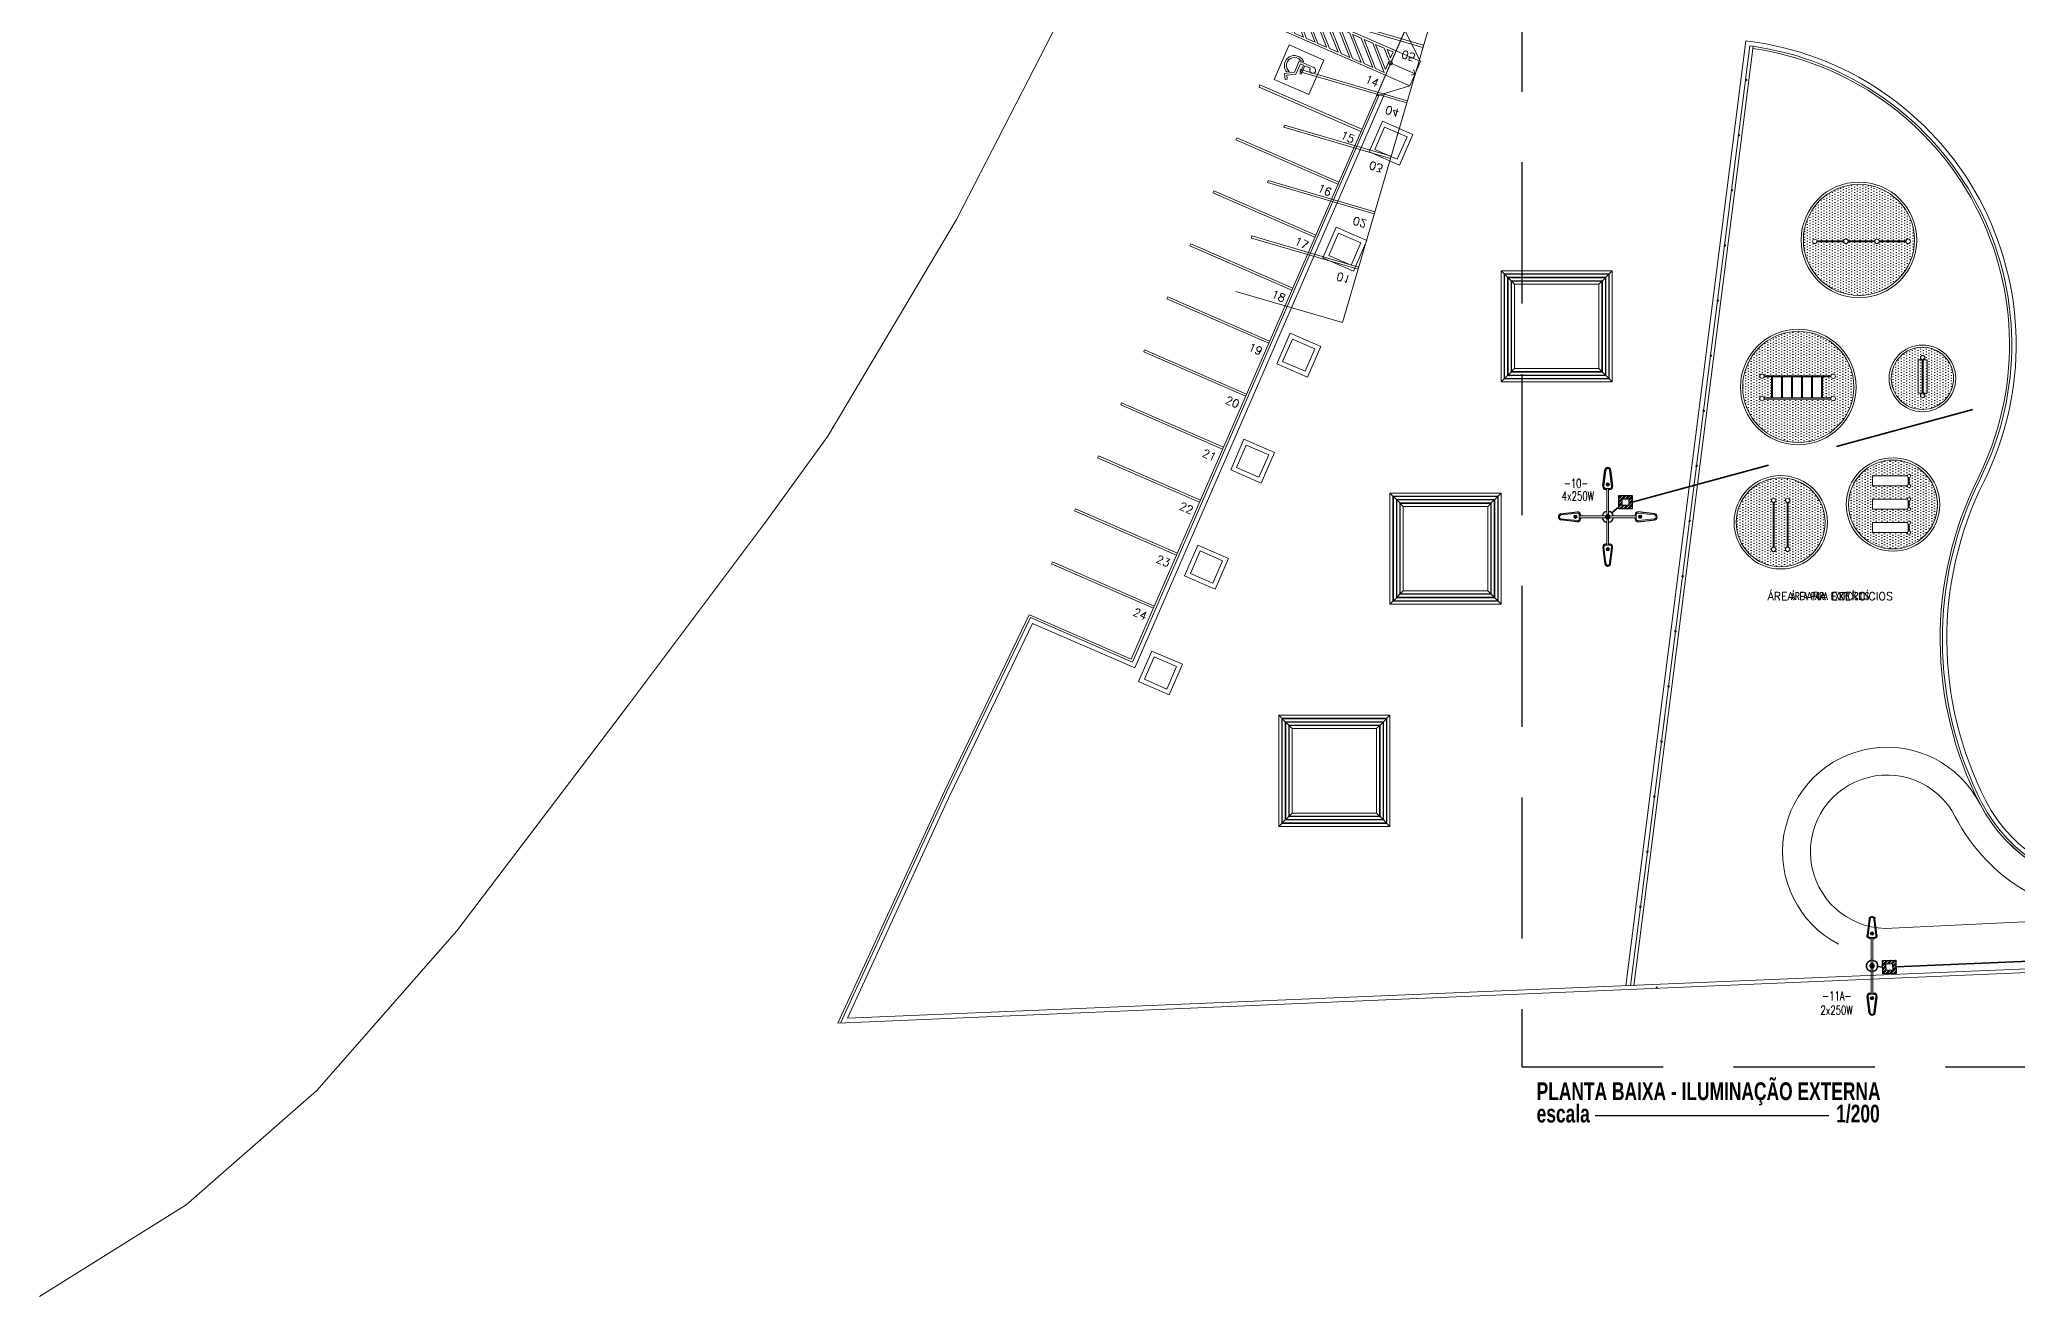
# Model space of a CAD drawing. Header units: millimetres. Extents: x 214 to 1190, y -192 to 1092.
# Drawn here: x 926.5 to 1015.5, y -22.9 to 33.7 of the extents above; entities that cross this region are included whole.
import ezdxf
from ezdxf.enums import TextEntityAlignment as Align

# ---------------------------------------------------------------- set-up
doc = ezdxf.new("R2010")
doc.units = ezdxf.units.MM
doc.linetypes.add('HIDDEN', pattern=[9.525, 6.35, -3.175])
doc.linetypes.add('OCULTA2', pattern=[4.7625, 3.175, -1.5875])
for name, color, linetype, lineweight in [('I-ARQ', 8, 'Continuous', 0), ('I-CAIXAS', 3, 'Continuous', 30), ('I-ELET_PISO', 5, 'HIDDEN', 35), ('I-LAYOUT', 30, 'Continuous', 9), ('I-LUMINÁRIA_EXT', 4, 'Continuous', 25), ('I-NORMO_ARQ', 9, 'Continuous', 0), ('I-POSTES', 4, 'Continuous', 25), ('I-TEXTOS', 2, 'Continuous', 25)]:
    doc.layers.add(name, color=color, linetype=linetype, lineweight=lineweight)
doc.styles.add('COTA200', font='ROMANS.SHX')
doc.styles.add('COTA250', font='ROMANS.SHX')
doc.styles.add('ROMANS', font='ROMANS.SHX', dxfattribs={"height": 0.25})
doc.styles.add('SANSSERIFBOLD', font='sasb____.pfb')

# ---------------------------------------------------------------- blocks, each defined once
blk = doc.blocks.new('A$C7A5F3391')
at = {"layer": 'I-ARQ', "ltscale": 10}
for p, q in [((0.135, 4.865), (0, 5)), ((0.29, 4.71), (0.155, 4.845)), ((0.445, 4.555), (0.31, 4.69)), ((0.465, 4.535), (0.6, 4.4)), ((4.535, 4.535), (4.4, 4.4)), ((4.555, 4.555), (4.69, 4.69)), ((4.71, 4.71), (4.845, 4.845)), ((4.865, 4.865), (5, 5)), ((0.135, 0.135), (0, 0)), ((0.29, 0.29), (0.155, 0.155)), ((0.445, 0.445), (0.31, 0.31)), ((0.465, 0.465), (0.6, 0.6)), ((4.535, 0.465), (4.4, 0.6)), ((4.555, 0.445), (4.69, 0.31)), ((4.71, 0.29), (4.845, 0.155)), ((4.865, 0.135), (5, 0))]:
    blk.add_line(p, q, dxfattribs=at)
for points in [[(0, 4.865), (0, 5), (5, 5), (5, 0), (4.865, 0)], [(5, 0.135), (5, 0), (0, 0), (0, 5), (0.135, 5)], [(0, 4.71), (0, 4.845)], [(0, 4.555), (0, 4.69)], [(0.135, 4.865), (0.135, 0.135), (4.865, 0.135)], [(4.865, 0.135), (4.865, 4.865), (0.135, 4.865)], [(0.155, 4.845), (4.845, 4.845), (4.845, 0.155), (0.155, 0.155), (0.155, 4.845)], [(0.29, 4.71), (0.29, 0.29), (4.71, 0.29)], [(0.29, 4.575), (0.29, 4.71), (4.71, 4.71), (4.71, 0.465)], [(4.71, 0.29), (4.71, 4.71), (0.29, 4.71)], [(4.535, 0.29), (0.29, 0.29), (0.29, 4.535)], [(4.535, 0.465), (0.465, 0.465), (0.465, 4.535)], [(4.535, 0), (4.4, 0)]]:
    blk.add_lwpolyline(points, dxfattribs=at)
for points in [[(4.69, 0.31), (0.31, 0.31), (0.31, 4.69), (4.69, 4.69), (4.69, 0.31)], [(4.555, 0.445), (4.555, 4.555), (0.445, 4.555), (0.445, 0.445), (4.555, 0.445)], [(0.465, 4.535), (0.465, 0.465), (4.535, 0.465), (4.535, 4.535)], [(4.4, 0.6), (4.4, 4.4), (0.6, 4.4), (0.6, 0.6), (4.4, 0.6)]]:
    blk.add_lwpolyline(points, close=True, dxfattribs=at)
blk = doc.blocks.new('A$C3C616FB4')
at = {"color": 0}
for points in [[(0.94, 1.12), (0.37, 1.12), (0.37, 0.92), (1.07, 0.92), (1.36, 0.42), (1.57, 0.55), (1.64, 0.44), (1.31, 0.25), (1, 0.79), (0.25, 0.79), (0.25, 1.79, -3.146264), (0.37, 1.61), (0.37, 1.22), (0.94, 1.22)], [(0.17, 1.06), (0.17, 0.84, 1.067989), (1.1, 0.47), (1.18, 0.33, -1.151299)]]:
    blk.add_lwpolyline(points, format="xyb", close=True, dxfattribs=at)
blk = doc.blocks.new('A$C293D0826')
for p, q in [((0.006, 0), (0.048, 0)), ((0.138, 0), (0.16, 0))]:
    blk.add_line(p, q)
for points in [[(0.006, 0), (0.008, 0.136, 0.152101), (0.003, 0.155, -0.324449), (0.004, 0.175, -0.029904), (0.091, 0.273, -0.842544), (0.134, 0.243), (0.102, 0.2)], [(0.102, 0.2), (0.169, 0.2, -0.9137), (0.172, 0.17), (0.16, 0.17), (0.16, 0)]]:
    blk.add_lwpolyline(points, format="xyb")
blk.add_lwpolyline([(0.138, 0), (0.138, 0.169), (0.076, 0.169), (0.047, 0.136), (0.048, 0)])
blk.add_circle((0.154, 0.298), 0.0333)
blk = doc.blocks.new('A$C440D491C')
at = {"layer": 'I-ARQ'}
for p, q in [((24.9, 5), (24.9, 0.91)), ((24.9, 5), (24.9, 0)), ((57.4, 5), (24.9, 5)), ((27.55, 5.003), (27.55, 0)), ((27.55, 5), (28.75, 5)), ((28.65, 4.903), (27.65, 3.903)), ((27.65, 4.9), (27.65, 4.61)), ((27.94, 4.9), (27.65, 4.9)), ((28.506, 4.9), (27.65, 4.044)), ((28.082, 4.9), (27.65, 4.468)), ((27.94, 4.9), (27.65, 4.61)), ((28.65, 4.478), (27.65, 3.478)), ((27.65, 4.468), (27.65, 4.044)), ((28.506, 4.9), (28.082, 4.9)), ((28.65, 4.9), (28.648, 4.9)), ((28.65, 4.9), (28.65, 4.478)), ((28.75, 5.002), (28.75, 0)), ((31.4, 5), (31.4, 0)), ((31.5, 5), (31.5, 0)), ((34, 5), (34, 0)), ((34.1, 5), (34.1, 0)), ((36.6, 5), (36.6, 0)), ((36.7, 5), (36.7, 0)), ((39.2, 5), (39.2, 0)), ((39.3, 5), (39.3, 0)), ((41.8, 5), (41.8, 0)), ((41.9, 5), (41.9, 0)), ((44.4, 5), (44.4, 0)), ((44.5, 5), (44.5, 0)), ((47, 5), (47, 0)), ((47.1, 5), (47.1, 0)), ((49.6, 5), (49.6, 0)), ((49.6, 5), (49.6, 0)), ((49.7, 5), (49.7, 0)), ((49.7, 5), (49.7, 0)), ((52.2, 5), (52.2, 0)), ((52.3, 5), (52.3, 0)), ((54.8, 5), (54.8, 0)), ((54.9, 5), (54.9, 0)), ((57.4, 5), (57.4, 0)), ((28.65, 4.337), (27.65, 3.337)), ((28.65, 3.913), (27.65, 2.913)), ((27.65, 3.478), (27.65, 3.903)), ((28.65, 3.771), (27.65, 2.771)), ((28.65, 4.337), (28.65, 3.913)), ((28.65, 3.771), (28.65, 3.347)), ((28.65, 3.347), (27.65, 2.347)), ((27.65, 2.913), (27.65, 3.337)), ((28.65, 3.206), (27.65, 2.206)), ((28.65, 2.781), (27.65, 1.781)), ((27.65, 2.347), (27.65, 2.771)), ((28.65, 3.206), (28.65, 2.781)), ((28.65, 2.64), (27.65, 1.64)), ((28.65, 2.216), (27.65, 1.216)), ((27.65, 1.781), (27.65, 2.206)), ((28.65, 2.074), (27.65, 1.074)), ((28.65, 2.64), (28.65, 2.216)), ((28.65, 2.074), (28.65, 1.65)), ((28.65, 1.65), (27.65, 0.65)), ((27.65, 1.216), (27.65, 1.64)), ((28.65, 1.508), (27.65, 0.508)), ((28.65, 1.084), (27.65, 0.1)), ((27.65, 0.65), (27.65, 1.074)), ((28.65, 0.943), (27.792, 0.1)), ((28.65, 1.508), (28.65, 1.084)), ((28.65, 0.943), (28.65, 0.519)), ((28.75, 0), (27.55, 0)), ((27.65, 0.1), (27.65, 0.508)), ((28.216, 0.1), (27.792, 0.1)), ((28.65, 0.519), (28.216, 0.1)), ((28.65, 0.377), (28.357, 0.1)), ((28.65, 0.1), (28.357, 0.1)), ((28.65, 0.377), (28.65, 0.1)), ((31.5, 0), (31.4, 0)), ((34.1, 0), (34, 0)), ((36.7, 0), (36.6, 0)), ((39.3, 0), (39.2, 0)), ((41.9, 0), (41.8, 0)), ((44.5, 0), (44.4, 0)), ((47.1, 0), (47, 0)), ((49.7, 0), (49.6, 0)), ((49.7, 0), (49.6, 0)), ((52.3, 0), (52.2, 0)), ((54.9, 0), (54.8, 0))]:
    blk.add_line(p, q, dxfattribs=at)
at = {"layer": 'I-LAYOUT'}
for points in [[(27.1, 0.484), (25.4, 0.484), (25.4, 2.184), (27.1, 2.184)], [(29.225, 0.484), (30.925, 0.484), (30.925, 2.184), (29.225, 2.184)]]:
    blk.add_lwpolyline(points, close=True, dxfattribs=at)
at = {"layer": 'I-LAYOUT', "xscale": -0.7200000006705523, "yscale": 0.7200000006705523, "zscale": 0.7200000000000001}
blk.add_blockref('A$C3C616FB4', (26.79, 0.627), dxfattribs=at)
at = {"layer": 'I-LAYOUT', "extrusion": (0, 0, -1), "xscale": 4, "yscale": 4, "zscale": -4}
blk.add_blockref('A$C293D0826', (-30.462, 0.756), dxfattribs=at)
at = {"layer": 'I-ARQ', "style": 'COTA250', "text_generation_flag": 2}
for s, p in [('12', (25.583, 4.483)), ('11', (29.446, 4.48)), ('10', (32.046, 4.48)), ('09', (34.646, 4.48)), ('08', (37.246, 4.48)), ('07', (39.846, 4.48)), ('06', (42.446, 4.48)), ('05', (45.046, 4.48)), ('04', (47.646, 4.48)), ('03', (50.246, 4.48)), ('02', (52.846, 4.48)), ('01', (55.454, 4.48))]:
    blk.add_text(s, height=0.36, rotation=270, dxfattribs=at).set_placement(p, align=Align.MIDDLE_CENTER)
blk = doc.blocks.new('A$C2D12074D')
at = {"layer": 'I-ARQ'}
for p, q in [((0, 5), (0, 0.91)), ((0, 5), (0, 0)), ((32.5, 5), (0, 5)), ((2.65, 5.003), (2.65, 0)), ((2.65, 5), (3.85, 5)), ((3.75, 4.903), (2.75, 3.903)), ((2.75, 4.9), (2.75, 4.61)), ((3.04, 4.9), (2.75, 4.9)), ((3.606, 4.9), (2.75, 4.044)), ((3.182, 4.9), (2.75, 4.468)), ((3.04, 4.9), (2.75, 4.61)), ((3.75, 4.478), (2.75, 3.478)), ((2.75, 4.468), (2.75, 4.044)), ((3.606, 4.9), (3.182, 4.9)), ((3.75, 4.9), (3.747, 4.9)), ((3.75, 4.9), (3.75, 4.478)), ((3.85, 5.002), (3.85, 0)), ((6.5, 5), (6.5, 0)), ((6.6, 5), (6.6, 0)), ((9.1, 5), (9.1, 0)), ((9.2, 5), (9.2, 0)), ((11.7, 5), (11.7, 0)), ((11.8, 5), (11.8, 0)), ((14.3, 5), (14.3, 0)), ((14.4, 5), (14.4, 0)), ((16.9, 5), (16.9, 0)), ((17, 5), (17, 0)), ((19.5, 5), (19.5, 0)), ((19.6, 5), (19.6, 0)), ((22.1, 5), (22.1, 0)), ((22.2, 5), (22.2, 0)), ((24.7, 5), (24.7, 0)), ((24.7, 5), (24.7, 0)), ((24.8, 5), (24.8, 0)), ((24.8, 5), (24.8, 0)), ((27.3, 5), (27.3, 0)), ((27.4, 5), (27.4, 0)), ((29.9, 5), (29.9, 0)), ((30, 5), (30, 0)), ((32.5, 5), (32.5, 0)), ((3.75, 4.337), (2.75, 3.337)), ((3.75, 3.913), (2.75, 2.913)), ((2.75, 3.478), (2.75, 3.903)), ((3.75, 3.771), (2.75, 2.771)), ((3.75, 4.337), (3.75, 3.913)), ((3.75, 3.771), (3.75, 3.347)), ((3.75, 3.347), (2.75, 2.347)), ((2.75, 2.913), (2.75, 3.337)), ((3.75, 3.206), (2.75, 2.206)), ((3.75, 2.781), (2.75, 1.781)), ((2.75, 2.347), (2.75, 2.771)), ((3.75, 3.206), (3.75, 2.781)), ((3.75, 2.64), (2.75, 1.64)), ((3.75, 2.216), (2.75, 1.216)), ((2.75, 1.781), (2.75, 2.206)), ((3.75, 2.074), (2.75, 1.074)), ((3.75, 2.64), (3.75, 2.216)), ((3.75, 2.074), (3.75, 1.65)), ((3.75, 1.65), (2.75, 0.65)), ((2.75, 1.216), (2.75, 1.64)), ((3.75, 1.508), (2.75, 0.508)), ((3.75, 1.084), (2.75, 0.1)), ((2.75, 0.65), (2.75, 1.074)), ((3.75, 0.943), (2.891, 0.1)), ((3.75, 1.508), (3.75, 1.084)), ((3.75, 0.943), (3.75, 0.519)), ((3.85, 0), (2.65, 0)), ((2.75, 0.1), (2.75, 0.508)), ((3.316, 0.1), (2.891, 0.1)), ((3.75, 0.519), (3.316, 0.1)), ((3.75, 0.377), (3.457, 0.1)), ((3.75, 0.1), (3.457, 0.1)), ((3.75, 0.377), (3.75, 0.1)), ((6.6, 0), (6.5, 0)), ((9.2, 0), (9.1, 0)), ((11.8, 0), (11.7, 0)), ((14.4, 0), (14.3, 0)), ((17, 0), (16.9, 0)), ((19.6, 0), (19.5, 0)), ((22.2, 0), (22.1, 0)), ((24.8, 0), (24.7, 0)), ((24.8, 0), (24.7, 0)), ((27.4, 0), (27.3, 0)), ((30, 0), (29.9, 0))]:
    blk.add_line(p, q, dxfattribs=at)
at = {"layer": 'I-LAYOUT'}
for points in [[(2.2, 0.484), (0.5, 0.484), (0.5, 2.184), (2.2, 2.184)], [(4.325, 0.484), (6.025, 0.484), (6.025, 2.184), (4.325, 2.184)]]:
    blk.add_lwpolyline(points, close=True, dxfattribs=at)
at = {"layer": 'I-LAYOUT', "extrusion": (0, 0, -1), "xscale": -4, "yscale": 4, "zscale": -4}
blk.add_blockref('A$C293D0826', (-0.963, 0.756), dxfattribs=at)
at = {"layer": 'I-LAYOUT', "xscale": 0.7200000006705523, "yscale": 0.7200000006705523, "zscale": 0.7200000006705523}
blk.add_blockref('A$C3C616FB4', (4.635, 0.627), dxfattribs=at)
at = {"layer": 'I-ARQ', "style": 'COTA250'}
for s, p in [('13', (0.477, 4.558)), ('14', (4.327, 4.56)), ('15', (7.077, 4.558)), ('16', (9.677, 4.558)), ('17', (12.277, 4.558)), ('18', (14.877, 4.558)), ('19', (17.477, 4.558)), ('20', (20.077, 4.558)), ('21', (22.677, 4.558)), ('22', (25.277, 4.558)), ('23', (27.877, 4.558)), ('24', (30.477, 4.558))]:
    blk.add_text(s, height=0.36, rotation=90, dxfattribs=at).set_placement(p, align=Align.MIDDLE_CENTER)
blk = doc.blocks.new('A$C70E94E78')
at = {"layer": 'I-ARQ', "linetype": 'Continuous', "ltscale": 3}
for p, q in [((1.6, 1.28), (1.459, 1.138)), ((1.6, 1.28), (1.6, 0.08)), ((1.6, 1.28), (1.741, 1.138)), ((0, 0.08), (3.2, 0.08))]:
    blk.add_line(p, q, dxfattribs=at)
for points in [[(1, 1.28), (0, 0.08)], [(2.2, 0.08), (2.2, 1.28), (1, 1.28), (1, 0.08)], [(2.2, 1.28), (3.2, 0.08)]]:
    blk.add_lwpolyline(points, dxfattribs=at)
blk.add_circle((1.6, 0.08), 0.0798, dxfattribs=at)
blk = doc.blocks.new('01')
at = {"layer": 'I-ARQ'}
for p, q in [((1877.194, 962.195), (1879.197, 962.195)), ((1877.194, 962.145), (1879.197, 962.145)), ((1877.195, 961.566), (1879.198, 961.566)), ((1877.195, 961.516), (1879.198, 961.516))]:
    blk.add_line(p, q, dxfattribs=at)
for centre in [(1877.095, 962.17), (1879.295, 962.171), (1877.095, 961.541), (1879.295, 961.541)]:
    blk.add_circle(centre, 0.1, dxfattribs=at)
blk = doc.blocks.new('A$C3AF01359')
at = {"layer": 'I-ARQ'}
h = blk.add_hatch(dxfattribs=at)
h.set_pattern_fill('DOTS', color=256, scale=2, style=0)
h.set_pattern_definition([(0, (0.1, 0.1), (0.0625, 0.125), [0, -0.125])])
h.paths.add_polyline_path([(0.1, 2.1, 1), (4.1, 2.1, 1)])
h.paths.add_polyline_path([(3.219, 2.437, -0.881018), (3.416, 2.412, -0.881018), (3.219, 2.387), (1.212, 2.387, -0.881018), (1.016, 2.412, -0.881018), (1.212, 2.437)], flags=16)
h.paths.add_polyline_path([(3.219, 1.807, -0.881018), (3.416, 1.782, -0.881018), (3.219, 1.757), (1.213, 1.757, -0.886957), (1.016, 1.781, -0.875093), (1.212, 1.807)], flags=16)
for radius in [2.1, 2]:
    blk.add_circle((2.1, 2.1), radius, dxfattribs=at)
at = {"layer": 'I-ARQ', "rotation": 179.9998712936228}
blk.add_blockref('01', (1880.413, 963.948), dxfattribs=at)
blk = doc.blocks.new('5')
at = {"layer": 'I-ARQ'}
for p, q in [((-3.102, 1.027), (-0.099, 1.027)), ((-3.102, 0.977), (-0.099, 0.977)), ((-2.725, 0.977), (-2.725, 0.025)), ((-2.675, 0.977), (-2.675, 0.025)), ((-2.275, 0.977), (-2.275, 0.025)), ((-2.225, 0.977), (-2.225, 0.025)), ((-1.825, 0.977), (-1.825, 0.025)), ((-1.775, 0.977), (-1.775, 0.025)), ((-1.375, 0.977), (-1.375, 0.025)), ((-1.325, 0.977), (-1.325, 0.025)), ((-0.925, 0.977), (-0.925, 0.025)), ((-0.875, 0.977), (-0.875, 0.025)), ((-0.475, 0.977), (-0.475, 0.025)), ((-0.425, 0.977), (-0.425, 0.025)), ((-3.1, 0.025), (-0.097, 0.025)), ((-3.1, -0.025), (-0.097, -0.025))]:
    blk.add_line(p, q, dxfattribs=at)
for centre in [(-3.2, 1.002), (0, 1.003), (-3.2, 0), (0, 0)]:
    blk.add_circle(centre, 0.1, dxfattribs=at)
blk = doc.blocks.new('A$C3DA76D2A')
at = {"layer": 'I-ARQ'}
h = blk.add_hatch(dxfattribs=at)
h.set_pattern_fill('DOTS', color=256, scale=2, style=0)
h.set_pattern_definition([(0, (0.1, 0.1), (0.0625, 0.125), [0, -0.125])])
h.paths.add_polyline_path([(0.1, 2.6, 1), (5.1, 2.6, 1)])
h.paths.add_polyline_path([(3.142, 1.067, -0.345614), (3.218, 0.97, -1), (3.018, 0.97, -0.338379), (3.092, 1.067), (3.092, 1.395), (2.14, 1.395), (2.14, 1.067, -0.341886), (2.215, 0.97, -1), (2.015, 0.97, -0.342111), (2.09, 1.067), (2.091, 4.074, -0.341886), (2.016, 4.17, -1), (2.216, 4.17, -0.342111), (2.141, 4.074), (2.141, 3.695), (3.093, 3.695), (3.093, 4.073, -0.341886), (3.018, 4.17, -1), (3.218, 4.17, -0.342111), (3.143, 4.073)], flags=16)
for radius in [2.6, 2.5]:
    blk.add_circle((2.6, 2.6), radius, dxfattribs=at)
at = {"layer": 'I-ARQ', "rotation": 269.976753056994}
blk.add_blockref('5', (2.115, 0.97), dxfattribs=at)
blk = doc.blocks.new('03')
at = {"layer": 'I-ARQ'}
for p, q in [((-4.103, 0.02), (-2.9, 0.02)), ((-2.703, 0.02), (-1.497, 0.02)), ((-1.305, 0.025), (-0.097, 0.025)), ((-4.103, -0.03), (-2.897, -0.03)), ((-2.703, -0.03), (-1.497, -0.03)), ((-1.302, -0.025), (-0.1, -0.025))]:
    blk.add_line(p, q, dxfattribs=at)
for centre in [(-4.2, -0.005), (-2.8, -0.005), (-1.4, -0.005), (0, 0)]:
    blk.add_circle(centre, 0.1, dxfattribs=at)
blk = doc.blocks.new('A$C58420811')
at = {"layer": 'I-ARQ'}
h = blk.add_hatch(dxfattribs=at)
h.set_pattern_fill('DOTS', color=256, scale=2, style=0)
h.set_pattern_definition([(0, (0, 0), (0.0625, 0.125), [0, -0.125])])
h.paths.add_polyline_path([(0.6, 3.1, 1), (5.6, 3.1, 1)])
h.paths.add_polyline_path([(3.265, 3.914, -0.34231), (3.19, 3.817), (3.189, 2.61, -0.341687), (3.264, 2.514, -0.328756), (3.193, 2.418), (3.192, 1.21, -0.341687), (3.267, 1.113, -1), (3.067, 1.113, -0.34231), (3.142, 1.21), (3.143, 2.416, -0.355179), (3.064, 2.514, -0.34231), (3.139, 2.61), (3.14, 3.817, -0.341687), (3.065, 3.914, -0.34231), (3.14, 4.01), (3.142, 5.217, -0.341687), (3.067, 5.314, -1), (3.267, 5.314, -0.34231), (3.192, 5.217), (3.19, 4.01, -0.341687)], flags=16)
for radius in [2.6, 2.5]:
    blk.add_circle((3.1, 3.1), radius, dxfattribs=at)
at = {"layer": 'I-ARQ', "rotation": 269.9359349999842}
blk.add_blockref('03', (3.167, 1.113), dxfattribs=at)
blk = doc.blocks.new('04')
at = {"layer": 'I-ARQ'}
for p, q in [((0, 0), (0, 0.45)), ((0, 0.45), (1.575, 0.45)), ((0, 0), (1.575, 0)), ((1.6, 0.056), (1.6, 0.394)), ((1.65, 0.075), (1.65, 0.375))]:
    blk.add_line(p, q, dxfattribs=at)
for centre in [(1.65, 0.45), (1.65, 0)]:
    blk.add_circle(centre, 0.075, dxfattribs=at)
blk = doc.blocks.new('A$C77C96547')
at = {"layer": 'I-ARQ'}
h = blk.add_hatch(dxfattribs=at)
h.set_pattern_fill('DOTS', color=256, scale=2, style=0)
h.set_pattern_definition([(0, (0.1, 0.1), (0.0625, 0.125), [0, -0.125])])
h.paths.add_polyline_path([(0.1, 2.1, 1), (4.1, 2.1, 1)])
h.paths.add_polyline_path([(2.39, 2.826, -0.414214), (2.315, 2.751), (2.315, 1.176), (1.865, 1.176), (1.865, 2.751, -0.414214), (1.79, 2.826, -1), (1.94, 2.826), (2.24, 2.826, -1)], flags=16)
h.paths.add_polyline_path([(2.99, 2.826), (3.29, 2.826, -1), (3.44, 2.826, -0.414214), (3.365, 2.751), (3.365, 1.176), (2.915, 1.176), (2.915, 2.751, -0.414214), (2.84, 2.826, -1)], flags=16)
h.paths.add_polyline_path([(1.34, 2.826, -0.414214), (1.265, 2.751), (1.265, 1.176), (0.815, 1.176), (0.815, 2.751, -0.414214), (0.74, 2.826, -1), (0.89, 2.826), (1.19, 2.826, -1)], flags=16)
for radius in [2.1, 2]:
    blk.add_circle((2.1, 2.1), radius, dxfattribs=at)
at = {"layer": 'I-ARQ', "xscale": -1, "rotation": 270.0001287530679}
for p in [(0.815, 1.176), (1.865, 1.176), (2.915, 1.176)]:
    blk.add_blockref('04', p, dxfattribs=at)
blk = doc.blocks.new('02')
at = {"layer": 'I-ARQ'}
for p, q in [((-1.503, 0.175), (0.003, 0.175)), ((-1.5, 0.4), (-1.5, 0.225)), ((-1.5, 0.4), (0, 0.4)), ((-1.5, 0.225), (0.003, 0.225)), ((-1.5, 0.175), (-1.5, 0)), ((0, 0), (-1.5, 0)), ((0, 0.4), (0, 0.225)), ((0, 0.175), (0, 0))]:
    blk.add_line(p, q, dxfattribs=at)
for centre in [(-1.6, 0.2), (0.1, 0.2)]:
    blk.add_circle(centre, 0.1, dxfattribs=at)
blk = doc.blocks.new('A$C1ED3793C')
at = {"layer": 'I-ARQ'}
h = blk.add_hatch(dxfattribs=at)
h.set_pattern_fill('DOTS', color=256, scale=2, style=0)
h.set_pattern_definition([(0, (0.1, 0.1), (0.0625, 0.125), [0, -0.125])])
h.paths.add_polyline_path([(2.9, 1.5, 1), (0.1, 1.5, 1)])
for radius in [1.5, 1.4]:
    blk.add_circle((1.5, 1.5), radius, dxfattribs=at)
at = {"layer": 'I-ARQ', "rotation": 359.9998712936226}
blk.add_blockref('02', (2.171, 1.308), dxfattribs=at)
blk = doc.blocks.new('CERCA')
at = {"layer": 'I-ARQ'}
blk.add_lwpolyline([(-0.025, 0), (0.025, 0), (0.025, -0.06), (-0.025, -0.06)], close=True, dxfattribs=at)
blk = doc.blocks.new('poste 1x400w')
at = {"layer": 'I-LUMINÁRIA_EXT', "linetype": 'Continuous', "lineweight": 0}
blk.add_hatch(color=9, dxfattribs=at).paths.add_polyline_path([(297.622, 60.492, 1), (297.621, 60.323, 1)])
at = {"layer": 'I-LUMINÁRIA_EXT', "color": 9, "linetype": 'Continuous', "lineweight": 0}
for p, q in [((297.581, 60.604), (297.581, 61.894)), ((297.666, 60.604), (297.666, 61.894))]:
    blk.add_line(p, q, dxfattribs=at)
at = {"layer": 'I-LUMINÁRIA_EXT'}
for p, q in [((297.478, 59.685), (297.381, 60.501)), ((297.519, 60.657), (297.581, 60.657)), ((297.666, 60.657), (297.728, 60.657)), ((297.867, 60.501), (297.769, 59.685)), ((297.624, 59.562), (297.617, 59.562)), ((297.631, 59.562), (297.624, 59.562))]:
    blk.add_line(p, q, dxfattribs=at)
at = {"layer": 'I-LUMINÁRIA_EXT', "color": 9, "lineweight": 0}
for p, q in [((297.531, 59.691), (297.434, 60.507)), ((297.519, 60.604), (297.728, 60.604)), ((297.814, 60.507), (297.716, 59.691))]:
    blk.add_line(p, q, dxfattribs=at)
at = {"layer": 'I-LUMINÁRIA_EXT', "color": 9, "linetype": 'Continuous', "lineweight": 0}
blk.add_circle((297.621, 60.408), 0.0845, dxfattribs=at)
at = {"layer": 'I-LUMINÁRIA_EXT'}
for centre, start, end in [((297.519, 60.517), 90, 186.80963), ((297.728, 60.517), 353.19037, 90), ((297.617, 59.701), 186.80963, 270), ((297.631, 59.701), 270, 353.19037)]:
    blk.add_arc(centre, 0.139, start, end, dxfattribs=at)
at = {"layer": 'I-LUMINÁRIA_EXT', "color": 9, "lineweight": 0}
for centre, radius, start, end in [((297.519, 60.517), 0.0861, 90, 186.80963), ((297.728, 60.517), 0.0861, 353.19037, 90), ((297.618, 59.702), 0.0879, 187.25483, 278.24927), ((297.631, 59.701), 0.0861, 270, 353.19037)]:
    blk.add_arc(centre, radius, start, end, dxfattribs=at)
at = {"layer": 'I-POSTES', "linetype": 'Continuous', "const_width": 0.136}
blk.add_lwpolyline([(297.624, 62.095, 1), (297.624, 61.959, 1)], format="xyb", close=True, dxfattribs=at)
at = {"layer": 'I-POSTES'}
for start, end in [(81.19152, 171.19152), (81.19152, 171.19152), (81.19152, 171.19152), (351.19152, 81.19152), (351.19152, 81.19152), (351.19152, 81.19152), (171.19152, 261.19152), (171.19152, 261.19152), (171.19152, 261.19152), (278.80848, 351.19152), (278.80848, 351.19152), (278.80848, 351.19152)]:
    blk.add_arc((297.624, 62.027), 0.279, start, end, dxfattribs=at)
blk = doc.blocks.new('POSTE 250W  1P')
at = {"layer": 'I-POSTES', "xscale": 0.9, "yscale": 0.9, "zscale": 0.9, "rotation": 180}
blk.add_blockref('poste 1x400w', (267.871, 55.829), dxfattribs=at)
at = {"layer": 'I-POSTES', "xscale": -0.9, "yscale": 0.9, "zscale": 0.9}
blk.add_blockref('poste 1x400w', (267.871, -55.82), dxfattribs=at)
blk = doc.blocks.new('30X30')
at = {"layer": 'I-CAIXAS', "lineweight": 0}
h = blk.add_hatch(dxfattribs=at)
h.set_pattern_fill('STEEL', color=9, scale=0.04, style=0)
h.set_pattern_definition([(45, (0, 0), (-0.089803, 0.089803), []), (45, (0, 0.0635), (-0.089803, 0.089803), [])])
h.paths.add_polyline_path([(0.3, 0.3), (-0.3, 0.3), (-0.3, -0.3), (0.3, -0.3)])
h.paths.add_polyline_path([(0.15, -0.15), (-0.15, -0.15), (-0.15, 0.15), (0.15, 0.15)], flags=16)
at = {"layer": 'I-CAIXAS'}
for points in [[(-0.3, 0.3), (0.3, 0.3), (0.3, -0.3), (-0.3, -0.3)], [(-0.15, 0.15), (0.15, 0.15), (0.15, -0.15), (-0.15, -0.15)]]:
    blk.add_lwpolyline(points, close=True, dxfattribs=at)
blk = doc.blocks.new('poste 2x250w')
at = {"layer": 'I-LUMINÁRIA_EXT', "linetype": 'Continuous', "lineweight": 0}
for points in [[(-0.002, 1.534, -1), (-0.003, 1.703, -1)], [(-1.534, -0.002, -1), (-1.703, -0.003, -1)], [(1.534, -0.002, 1), (1.703, -0.003, 1)], [(-0.002, -1.534, 1), (-0.003, -1.703, 1)]]:
    blk.add_hatch(color=9, dxfattribs=at).paths.add_polyline_path(points)
at = {"layer": 'I-LUMINÁRIA_EXT'}
for p, q in [((-0.145, 2.342), (-0.243, 1.526)), ((0, 2.465), (-0.007, 2.465)), ((0.007, 2.465), (0, 2.465)), ((0.243, 1.526), (0.145, 2.342)), ((-0.105, 1.37), (-0.043, 1.37)), ((0.043, 1.37), (0.105, 1.37)), ((-2.465, 0.007), (-2.465, 0)), ((-2.465, 0), (-2.465, -0.007)), ((-1.526, 0.243), (-2.342, 0.145)), ((-1.37, 0.043), (-1.37, 0.105)), ((1.37, 0.043), (1.37, 0.105)), ((1.526, 0.243), (2.342, 0.145)), ((2.465, 0.007), (2.465, 0)), ((2.465, 0), (2.465, -0.007)), ((-2.342, -0.145), (-1.526, -0.243)), ((-1.37, -0.105), (-1.37, -0.043)), ((1.37, -0.105), (1.37, -0.043)), ((2.342, -0.145), (1.526, -0.243)), ((-0.145, -2.342), (-0.243, -1.526)), ((-0.105, -1.37), (-0.043, -1.37)), ((0.043, -1.37), (0.105, -1.37)), ((0.243, -1.526), (0.145, -2.342)), ((0, -2.465), (-0.007, -2.465)), ((0.007, -2.465), (0, -2.465))]:
    blk.add_line(p, q, dxfattribs=at)
at = {"layer": 'I-LUMINÁRIA_EXT', "color": 9, "lineweight": 0}
for p, q in [((-0.093, 2.336), (-0.19, 1.52)), ((0.19, 1.52), (0.093, 2.336)), ((-0.105, 1.423), (0.105, 1.423)), ((-1.52, 0.19), (-2.336, 0.093)), ((-1.423, -0.105), (-1.423, 0.105)), ((1.423, -0.105), (1.423, 0.105)), ((1.52, 0.19), (2.336, 0.093)), ((-2.336, -0.093), (-1.52, -0.19)), ((2.336, -0.093), (1.52, -0.19)), ((-0.093, -2.336), (-0.19, -1.52)), ((-0.105, -1.423), (0.105, -1.423)), ((0.19, -1.52), (0.093, -2.336))]:
    blk.add_line(p, q, dxfattribs=at)
at = {"layer": 'I-LUMINÁRIA_EXT', "color": 9, "linetype": 'Continuous', "lineweight": 0}
for p, q in [((-0.043, 1.423), (-0.043, 0.133)), ((0.043, 1.423), (0.043, 0.133)), ((-1.423, 0.043), (-0.133, 0.043)), ((1.423, 0.043), (0.133, 0.043)), ((-1.423, -0.043), (-0.133, -0.043)), ((-0.043, -1.423), (-0.043, -0.133)), ((0.043, -1.423), (0.043, -0.133)), ((1.423, -0.043), (0.133, -0.043))]:
    blk.add_line(p, q, dxfattribs=at)
for centre in [(-0.002, 1.619), (-1.619, -0.002), (1.619, -0.002), (-0.002, -1.619)]:
    blk.add_circle(centre, 0.0845, dxfattribs=at)
at = {"layer": 'I-LUMINÁRIA_EXT'}
for centre, start, end in [((-0.007, 2.326), 90, 173.19037), ((0.007, 2.326), 6.80963, 90), ((-0.105, 1.509), 173.19037, 270), ((0.105, 1.509), 270, 6.80963), ((-2.326, 0.007), 96.80963, 180), ((-1.509, 0.105), 0, 96.80963), ((1.509, 0.105), 83.19037, 180), ((2.326, 0.007), 0, 83.19037), ((-2.326, -0.007), 180, 263.19037), ((-1.509, -0.105), 263.19037, 0), ((1.509, -0.105), 180, 276.80963), ((2.326, -0.007), 276.80963, 0), ((-0.105, -1.509), 90, 186.80963), ((0.105, -1.509), 353.19037, 90), ((-0.007, -2.326), 186.80963, 270), ((0.007, -2.326), 270, 353.19037)]:
    blk.add_arc(centre, 0.139, start, end, dxfattribs=at)
at = {"layer": 'I-LUMINÁRIA_EXT', "color": 9, "lineweight": 0}
for centre, radius, start, end in [((-0.005, 2.325), 0.0879, 81.75073, 172.74517), ((0.007, 2.326), 0.0861, 6.80963, 90), ((-0.105, 1.509), 0.0861, 173.19037, 270), ((0.105, 1.509), 0.0861, 270, 6.80963), ((-2.325, -0.005), 0.0879, 171.75073, 262.74517), ((-2.326, 0.007), 0.0861, 96.80963, 180), ((-1.509, 0.105), 0.0861, 0, 96.80963), ((1.509, 0.105), 0.0861, 83.19037, 180), ((2.326, 0.007), 0.0861, 0, 83.19037), ((2.325, -0.005), 0.0879, 277.25483, 8.24927), ((-1.509, -0.105), 0.0861, 263.19037, 0), ((1.509, -0.105), 0.0861, 180, 276.80963), ((-0.105, -1.509), 0.0861, 90, 186.80963), ((0.105, -1.509), 0.0861, 353.19037, 90), ((-0.005, -2.325), 0.0879, 187.25483, 278.24927), ((0.007, -2.326), 0.0861, 270, 353.19037)]:
    blk.add_arc(centre, radius, start, end, dxfattribs=at)
at = {"layer": 'I-POSTES', "linetype": 'Continuous', "const_width": 0.136}
blk.add_lwpolyline([(0, 0.068, 1), (0, -0.068, 1)], format="xyb", close=True, dxfattribs=at)
at = {"layer": 'I-POSTES'}
for start, end in [(98.80848, 171.19152), (98.80848, 171.19152), (98.80848, 171.19152), (8.80848, 81.19152), (8.80848, 81.19152), (8.80848, 81.19152), (188.80848, 261.19152), (188.80848, 261.19152), (188.80848, 261.19152), (278.80848, 351.19152), (278.80848, 351.19152), (278.80848, 351.19152)]:
    blk.add_arc((0, 0), 0.279, start, end, dxfattribs=at)
blk = doc.blocks.new('POSTE 250W 4P')
for p, q in [((-0.089, -0.052), (0.067, 0.038)), ((-0.07, 0.049), (0.043, -0.03))]:
    blk.add_line(p, q)
at = {"layer": 'I-LUMINÁRIA_EXT', "xscale": 0.9, "yscale": 0.9, "zscale": 0.9}
blk.add_blockref('poste 2x250w', (0.001, 0), dxfattribs=at)

msp = doc.modelspace()

# ---------------------------------------------------------------- linework, layer by layer
at = {"linetype": 'OCULTA2', "ltscale": 2}
msp.add_lwpolyline([(993.161, -12.517), (1133.599, -12.517), (1133.599, 94.852), (993.161, 94.852)], close=True, dxfattribs=at)
at = {"layer": 'I-ARQ'}
for p, q in [((1003.241, 33.639), (997.842, -8.869)), ((1003.415, 33.416), (998.043, -8.869)), ((1003.563, 33.396), (998.194, -8.869)), ((1003.415, 33.416), (1003.563, 33.397)), ((975.646, 5.694), (986.748, 31.212)), ((975.75, 5.431), (986.998, 31.285)), ((967.191, -0.116), (971.007, 7.816)), ((967.281, -0.16), (971.058, 7.69)), ((967.461, -0.247), (971.155, 7.43)), ((971.058, 7.69), (975.646, 5.694)), ((971.155, 7.43), (975.75, 5.431)), ((962.4, -10.555), (967.191, -0.116)), ((962.512, -10.55), (967.281, -0.159)), ((962.831, -10.336), (967.462, -0.244)), ((1009.82, -6.285), (1118.857, -1.022)), ((1045.912, -7.002), (962.4, -10.555)), ((1042.383, -7.002), (962.831, -10.336))]:
    msp.add_line(p, q, dxfattribs=at)
at = {"layer": 'I-ARQ', "flags": 128}
msp.add_lwpolyline([(982.463, 104.711), (989.105, 104.447), (990.5, 103.934), (992.143, 102.589), (993.886, 100.208), (991.366, 90.176), (986.566, 72.634), (979.541, 50.244), (974.445, 38.677), (967.725, 25.604), (961.946, 15.858), (959.141, 11.981), (952.97, 3.764), (945.261, -6.408), (938.96, -13.578), (933.088, -18.73), (926.486, -22.851)], dxfattribs=at)
at = {"layer": 'I-ARQ'}
for points in [[(987.663, 28.051), (986.287, 28.649), (986.886, 30.025), (988.261, 29.426)], [(987.559, 28.314), (986.551, 28.753), (986.989, 29.762), (987.998, 29.323)], [(985.588, 23.283), (984.213, 23.881), (984.811, 25.257), (986.187, 24.658)], [(985.485, 23.546), (984.476, 23.985), (984.915, 24.993), (985.924, 24.555)], [(983.514, 18.514), (982.138, 19.113), (982.737, 20.488), (984.112, 19.89)], [(983.41, 18.778), (982.402, 19.216), (982.84, 20.225), (983.849, 19.786)], [(981.439, 13.746), (980.064, 14.345), (980.662, 15.72), (982.038, 15.122)], [(981.336, 14.009), (980.327, 14.448), (980.766, 15.457), (981.775, 15.018)], [(979.365, 8.978), (977.989, 9.576), (978.588, 10.952), (979.963, 10.353)], [(979.261, 9.241), (978.253, 9.68), (978.691, 10.689), (979.7, 10.25)], [(977.293, 4.214), (975.917, 4.813), (976.515, 6.188), (977.891, 5.59)], [(977.189, 4.478), (976.18, 4.916), (976.619, 5.925), (977.628, 5.486)]]:
    msp.add_lwpolyline(points, close=True, dxfattribs=at)
msp.add_lwpolyline([(1020.293, -4.489, -0.292614), (1013.77, -0.695)], format="xyb", dxfattribs=at)
for centre, radius, start, end in [((1001.635, 19.973), 13.761, 333.49428, 83.29685), ((1001.635, 19.973), 13.461, 333.49428, 81.82017), ((1001.635, 19.973), 13.561, 333.49428, 81.82672), ((1028.204, 6.723), 16.228, 153.49428, 207.19498), ((1028.204, 6.723), 16.128, 153.49428, 207.19498), ((1028.204, 6.723), 15.928, 153.49428, 207.19498), ((1009.589, -2.843), 4.7, 27.19498, 242.24466), ((1009.589, -2.843), 3.45, 27.19498, 273.83196), ((1019.996, 2.505), 7, 207.19498, 272.43592), ((1019.996, 2.505), 6.9, 207.19498, 272.43592), ((1019.996, 2.505), 6.7, 207.19498, 272.43592), ((1019.996, 2.505), 8.25, 207.19498, 273.16021)]:
    msp.add_arc(centre, radius, start, end, dxfattribs=at)
at = {"layer": 'I-ELET_PISO'}
for p, q in [((998.124, 12.888), (1021.607, 19.283)), ((997.202, 12.403), (997.524, 12.681)), ((1009.989, -8.015), (1032.103, -7.097)), ((1009.39, -8.041), (1009.163, -8.01))]:
    msp.add_line(p, q, dxfattribs=at)
at = {"layer": 'I-TEXTOS', "color": 4}
msp.add_line((996.463, -14.709), (1006.973, -14.709), dxfattribs=at)

# ---------------------------------------------------------------- block references
at = {"layer": 'I-ARQ'}
for name, p, rotation in [('A$C70E94E78', (987.826, 34.141), 246.4881375295979), ('CERCA', (1003.218, 31.879), 82.70829791351134), ('CERCA', (1002.901, 29.399), 82.70829791351134), ('CERCA', (1002.583, 26.919), 82.70829791351134), ('A$C58420811', (1005.224, 27.786), 270), ('CERCA', (1002.266, 24.44), 82.70829791351134), ('A$C7A5F3391', (992.229, 23.296), 270), ('CERCA', (1001.949, 21.96), 82.70829791351134), ('A$C3DA76D2A', (1002.995, 20.667), 270), ('A$C1ED3793C', (1009.68, 19.957), 270), ('CERCA', (1001.631, 19.48), 82.70829791351134), ('CERCA', (1001.314, 17), 82.70829791351134), ('CERCA', (1000.997, 14.521), 82.70829791351134), ('A$C77C96547', (1007.756, 14.881), 270), ('A$C3AF01359', (1002.706, 14.08), 270), ('A$C7A5F3391', (987.229, 13.296), 270), ('CERCA', (1000.679, 12.041), 82.70829791351134), ('CERCA', (1000.362, 9.561), 82.70829791351134), ('CERCA', (1000.045, 7.081), 82.70829791351134), ('CERCA', (999.728, 4.601), 82.70829791351134), ('A$C7A5F3391', (982.229, 3.296), 270), ('CERCA', (999.41, 2.122), 82.70829791351134), ('CERCA', (999.093, -0.358), 82.70829791351134), ('CERCA', (998.776, -2.838), 82.70829791351134), ('CERCA', (998.458, -5.318), 82.70829791351134), ('CERCA', (999.227, -8.988), 182.4362404062261)]:
    msp.add_blockref(name, p, dxfattribs=dict(at, rotation=rotation))
at = {"layer": 'I-CAIXAS'}
for p, rotation in [((997.824, 12.888), 179.9999999999349), ((1009.689, -8.028), 182.4362404080254)]:
    msp.add_blockref('30X30', p, dxfattribs=dict(at, rotation=rotation))
at = {"layer": 'I-LAYOUT'}
for name, p, rotation in [('A$C440D491C', (996.402, 77.459), 253.6996506391844), ('A$C2D12074D', (983.973, 37.617), 246.4881375269411)]:
    msp.add_blockref(name, p, dxfattribs=dict(at, rotation=rotation))
at = {"layer": 'I-LUMINÁRIA_EXT', "rotation": 180}
msp.add_blockref('POSTE 250W 4P', (997.026, 12.226), dxfattribs=at)
at = {"layer": 'I-LUMINÁRIA_EXT', "xscale": -1}
msp.add_blockref('POSTE 250W  1P', (1008.924, -7.981), dxfattribs=at)

# ---------------------------------------------------------------- texts
at = {"layer": 'I-NORMO_ARQ', "style": 'COTA200'}
msp.add_text('ÁREA PARA EXERCÍCIOS', height=0.36, dxfattribs=at).set_placement((1007.033, 8.655), align=Align.MIDDLE_CENTER)
at = {"layer": 'I-NORMO_ARQ', "style": 'ROMANS', "width": 0.7}
msp.add_text('ÁREA PARA EXERCÍCIOS', height=0.32, dxfattribs=at).set_placement((1007.033, 8.655), align=Align.MIDDLE_CENTER)
at = {"layer": 'I-TEXTOS', "style": 'ROMANS', "width": 0.7}
for s, p in [('4x250W', (994.957, 12.962, -399.928)), ('-10-', (995.049, 13.532, -1199.784)), ('2x250W', (1006.594, -10.171, -399.928)), ('-11A-', (1006.669, -9.53, -1199.784))]:
    msp.add_text(s, height=0.4, dxfattribs=at).set_placement(p)
at = {"layer": 'I-TEXTOS', "color": 4, "style": 'SANSSERIFBOLD', "width": 0.7}
for s, p in [('PLANTA BAIXA - ILUMINAÇÃO EXTERNA', (993.825, -14.017)), ('escala                                                   1/200', (993.825, -15.024))]:
    msp.add_text(s, height=0.8, dxfattribs=at).set_placement(p)

doc.saveas('drawing.dxf')
